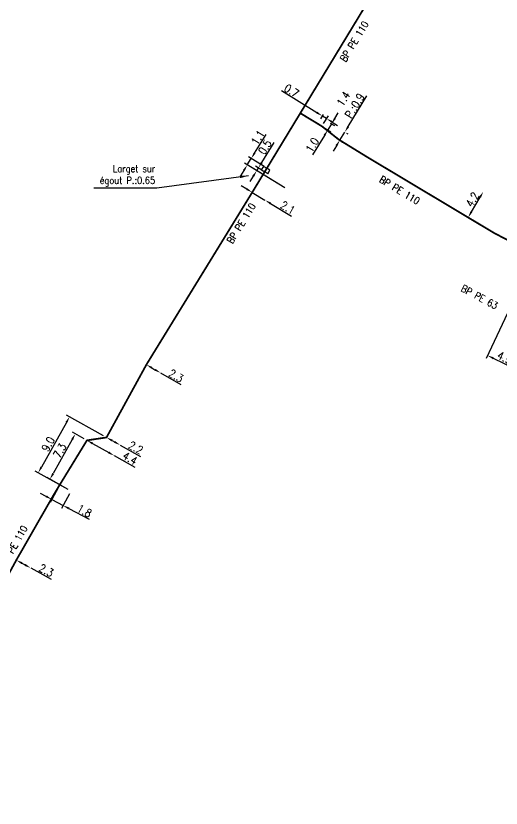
# Model space of a CAD drawing. Header units: millimetres. Extents: x 184998 to 186003, y 126995 to 128002.
# Drawn here: x 185166.7 to 185234.9, y 127180.9 to 127292.2 of the extents above; entities that cross this region are included whole.
import ezdxf

# ---------------------------------------------------------------- set-up
doc = ezdxf.new("R2010")
doc.units = ezdxf.units.MM
doc.header["$PDMODE"] = 34
doc.linetypes.add('L_25_PE', pattern=[2000, 1000, 1000])
doc.layers.get('DEFPOINTS').update_dxf_attribs({"linetype": 'CONTINUOUS'})
for name, color, linetype in [('L_150', 1, 'CONTINUOUS'), ('L_340', 7, 'CONTINUOUS'), ('L_400', 7, 'CONTINUOUS'), ('L_420', 7, 'CONTINUOUS')]:
    doc.layers.add(name, color=color, linetype=linetype)
doc.styles.get("Standard").update_dxf_attribs({"font": 'romans.shx', "width": 0.85})
doc.dimstyles.get("Standard").update_dxf_attribs({"dimtxt": 1.5, "dimasz": 1.2, "dimexe": 0.625, "dimexo": 0.625, "dimgap": 0.25, "dimtad": 1, "dimdec": 1, "dimzin": 0, "dimdsep": 46, "dimtxsty": 'Standard', "dimcen": -0.5, "dimadec": 0, "dimazin": 0, "dimtfac": 1, "dimtdec": 1, "dimtmove": 0, "dimatfit": 3, "dimfxl": 0, "dimtolj": 1, "dimtzin": 0, "dimarcsym": 0})

# ---------------------------------------------------------------- blocks, each defined once
blk = doc.blocks.new('*D291')
at = {"layer": 'DEFPOINTS', "color": 0, "linetype": 'Continuous', "transparency": 16777216}
for p in [(185166.77, 127215.73), (185168.79, 127214.62), (185168.79, 127214.62)]:
    blk.add_point(p, dxfattribs=at)
at = {"layer": 'L_150', "color": 0, "linetype": 'Continuous', "lineweight": -2, "transparency": 16777216}
for p, q in [((185167.56, 127215.3), (185168, 127215.06)), ((185168.79, 127214.62), (185171.67, 127213.05))]:
    blk.add_line(p, q, dxfattribs=at)
at = {"layer": 'L_150', "color": 0, "linetype": 'Continuous', "transparency": 16777216}
for points in [[(185167.63, 127215.43), (185167.49, 127215.16), (185166.77, 127215.73)], [(185168.07, 127215.19), (185167.93, 127214.92), (185168.79, 127214.62)]]:
    blk.add_solid(points, dxfattribs=at)
at = {"layer": 'L_150', "color": 0, "linetype": 'Continuous', "transparency": 16777216, "insert": (185170.98, 127214.28), "char_height": 1.125, "attachment_point": 5, "rotation": 331.2867}
blk.add_mtext('\\A1;2.3', dxfattribs=at)
blk = doc.blocks.new('*D292')
at = {"layer": 'DEFPOINTS', "color": 0, "linetype": 'Continuous', "transparency": 16777216}
for p in [(185172.86, 127226.29), (185174.44, 127225.44), (185173.35, 127223.4)]:
    blk.add_point(p, dxfattribs=at)
at = {"layer": 'L_150', "color": 0, "linetype": 'Continuous', "lineweight": -2, "transparency": 16777216}
for p, q in [((185170.97, 127224.68), (185170.18, 127225.1)), ((185172.63, 127225.88), (185171.54, 127223.84)), ((185174.22, 127225.03), (185173.13, 127222.99)), ((185171.76, 127224.25), (185173.35, 127223.4)), ((185174.14, 127222.98), (185176.98, 127221.46))]:
    blk.add_line(p, q, dxfattribs=at)
at = {"layer": 'L_150', "color": 0, "linetype": 'Continuous', "transparency": 16777216}
for points in [[(185171.04, 127224.81), (185170.9, 127224.55), (185171.76, 127224.25)], [(185174.22, 127223.11), (185174.07, 127222.85), (185173.35, 127223.4)]]:
    blk.add_solid(points, dxfattribs=at)
at = {"layer": 'L_150', "color": 0, "linetype": 'Continuous', "transparency": 16777216, "insert": (185176.34, 127222.65), "char_height": 1.125, "attachment_point": 5, "rotation": 331.8559}
blk.add_mtext('\\A1;1.8', dxfattribs=at)
blk = doc.blocks.new('*D293')
at = {"layer": 'DEFPOINTS', "color": 0, "linetype": 'Continuous', "transparency": 16777216}
for p in [(185176.69, 127232.55), (185180.53, 127230.4), (185180.53, 127230.4)]:
    blk.add_point(p, dxfattribs=at)
at = {"layer": 'L_150', "color": 0, "linetype": 'Continuous', "lineweight": -2, "transparency": 16777216}
for p, q in [((185177.48, 127232.11), (185179.75, 127230.84)), ((185180.53, 127230.4), (185183.43, 127228.78))]:
    blk.add_line(p, q, dxfattribs=at)
at = {"layer": 'L_150', "color": 0, "linetype": 'Continuous', "transparency": 16777216}
for points in [[(185177.55, 127232.24), (185177.4, 127231.98), (185176.69, 127232.55)], [(185179.82, 127230.97), (185179.67, 127230.71), (185180.53, 127230.4)]]:
    blk.add_solid(points, dxfattribs=at)
at = {"layer": 'L_150', "color": 0, "linetype": 'Continuous', "transparency": 16777216, "insert": (185182.74, 127230.03), "char_height": 1.125, "attachment_point": 5, "rotation": 330.7889}
blk.add_mtext('\\A1;4.4', dxfattribs=at)
blk = doc.blocks.new('*D294')
at = {"layer": 'DEFPOINTS', "color": 0, "linetype": 'Continuous', "transparency": 16777216}
for p in [(185179.44, 127232.96), (185169.85, 127228.01), (185174.44, 127225.44)]:
    blk.add_point(p, dxfattribs=at)
at = {"layer": 'L_150', "color": 0, "linetype": 'Continuous', "lineweight": -2, "transparency": 16777216}
for p, q in [((185179.03, 127233.19), (185173.84, 127236.09)), ((185173.81, 127235.08), (185170.29, 127228.8)), ((185174.03, 127225.67), (185169.44, 127228.24))]:
    blk.add_line(p, q, dxfattribs=at)
at = {"layer": 'L_150', "color": 0, "linetype": 'Continuous', "transparency": 16777216}
for points in [[(185173.68, 127235.15), (185173.94, 127235.01), (185174.25, 127235.87)], [(185170.16, 127228.87), (185170.42, 127228.72), (185169.85, 127228.01)]]:
    blk.add_solid(points, dxfattribs=at)
at = {"layer": 'L_150', "color": 0, "linetype": 'Continuous', "transparency": 16777216, "insert": (185171.24, 127232.03), "char_height": 1.125, "attachment_point": 5, "rotation": 60.7889}
blk.add_mtext('\\A1;9.0', dxfattribs=at)
blk = doc.blocks.new('*D295')
at = {"layer": 'DEFPOINTS', "color": 0, "linetype": 'Continuous', "transparency": 16777216}
for p in [(185179.44, 127232.96), (185181.36, 127231.89), (185181.36, 127231.89)]:
    blk.add_point(p, dxfattribs=at)
at = {"layer": 'L_150', "color": 0, "linetype": 'Continuous', "lineweight": -2, "transparency": 16777216}
for p, q in [((185180.23, 127232.52), (185180.57, 127232.33)), ((185181.36, 127231.89), (185184.22, 127230.29))]:
    blk.add_line(p, q, dxfattribs=at)
at = {"layer": 'L_150', "color": 0, "linetype": 'Continuous', "transparency": 16777216}
for points in [[(185180.3, 127232.65), (185180.15, 127232.39), (185179.44, 127232.96)], [(185180.65, 127232.46), (185180.5, 127232.2), (185181.36, 127231.89)]]:
    blk.add_solid(points, dxfattribs=at)
at = {"layer": 'L_150', "color": 0, "linetype": 'Continuous', "transparency": 16777216, "insert": (185183.55, 127231.52), "char_height": 1.125, "attachment_point": 5, "rotation": 330.7889}
blk.add_mtext('\\A1;2.2', dxfattribs=at)
blk = doc.blocks.new('*D296')
at = {"layer": 'DEFPOINTS', "color": 0, "linetype": 'Continuous', "transparency": 16777216}
for p in [(185176.69, 127232.55), (185171.5, 127227.09), (185174.44, 127225.44)]:
    blk.add_point(p, dxfattribs=at)
at = {"layer": 'L_150', "color": 0, "linetype": 'Continuous', "lineweight": -2, "transparency": 16777216}
for p, q in [((185176.28, 127232.78), (185174.65, 127233.69)), ((185174.62, 127232.68), (185171.94, 127227.88)), ((185174.03, 127225.67), (185171.09, 127227.32))]:
    blk.add_line(p, q, dxfattribs=at)
at = {"layer": 'L_150', "color": 0, "linetype": 'Continuous', "transparency": 16777216}
for points in [[(185174.49, 127232.75), (185174.75, 127232.6), (185175.06, 127233.46)], [(185171.8, 127227.95), (185172.07, 127227.8), (185171.5, 127227.09)]]:
    blk.add_solid(points, dxfattribs=at)
at = {"layer": 'L_150', "color": 0, "linetype": 'Continuous', "transparency": 16777216, "insert": (185172.88, 127231.1), "char_height": 1.125, "attachment_point": 5, "rotation": 60.7889}
blk.add_mtext('\\A1;7.3', dxfattribs=at)
blk = doc.blocks.new('*D297')
at = {"layer": 'DEFPOINTS', "color": 0, "linetype": 'Continuous', "transparency": 16777216}
for p in [(185185.04, 127243.18), (185187.03, 127242.03), (185187.03, 127242.03)]:
    blk.add_point(p, dxfattribs=at)
at = {"layer": 'L_150', "color": 0, "linetype": 'Continuous', "lineweight": -2, "transparency": 16777216}
for p, q in [((185185.82, 127242.73), (185186.25, 127242.48)), ((185187.03, 127242.03), (185189.86, 127240.38))]:
    blk.add_line(p, q, dxfattribs=at)
at = {"layer": 'L_150', "color": 0, "linetype": 'Continuous', "transparency": 16777216}
for points in [[(185185.89, 127242.86), (185185.74, 127242.6), (185185.04, 127243.18)], [(185186.33, 127242.61), (185186.18, 127242.35), (185187.03, 127242.03)]]:
    blk.add_solid(points, dxfattribs=at)
at = {"layer": 'L_150', "color": 0, "linetype": 'Continuous', "transparency": 16777216, "insert": (185189.21, 127241.62), "char_height": 1.125, "attachment_point": 5, "rotation": 329.817}
blk.add_mtext('\\A1;2.3', dxfattribs=at)
blk = doc.blocks.new('*D298')
at = {"layer": 'DEFPOINTS', "color": 0, "linetype": 'Continuous', "transparency": 16777216}
for p in [(185199.91, 127267.39), (185201.7, 127266.3), (185201.7, 127266.3)]:
    blk.add_point(p, dxfattribs=at)
at = {"layer": 'L_150', "color": 0, "linetype": 'Continuous', "lineweight": -2, "transparency": 16777216}
for p, q in [((185199.14, 127267.85), (185198.37, 127268.32)), ((185199.91, 127267.39), (185201.7, 127266.3)), ((185202.47, 127265.84), (185205.43, 127264.05))]:
    blk.add_line(p, q, dxfattribs=at)
at = {"layer": 'L_150', "color": 0, "linetype": 'Continuous', "transparency": 16777216}
for points in [[(185199.21, 127267.98), (185199.06, 127267.72), (185199.91, 127267.39)], [(185202.55, 127265.96), (185202.4, 127265.71), (185201.7, 127266.3)]]:
    blk.add_solid(points, dxfattribs=at)
at = {"layer": 'L_150', "color": 0, "linetype": 'Continuous', "transparency": 16777216, "insert": (185204.91, 127265.24), "char_height": 1.125, "attachment_point": 5, "rotation": 328.8451}
blk.add_mtext('\\A1;2.1', dxfattribs=at)
blk = doc.blocks.new('*D299')
at = {"layer": 'DEFPOINTS', "color": 0, "linetype": 'Continuous', "transparency": 16777216}
for p in [(185210.14, 127278.72), (185210.36, 127277.74), (185209.7, 127276.67)]:
    blk.add_point(p, dxfattribs=at)
at = {"layer": 'L_150', "color": 0, "linetype": 'Continuous', "lineweight": -2, "transparency": 16777216}
for p, q in [((185209, 127278.58), (185204.02, 127281.65)), ((185209.89, 127278.32), (185209.52, 127277.71)), ((185210.36, 127277.74), (185209.76, 127278.11)), ((185209.94, 127277.07), (185210.61, 127278.14)), ((185211.13, 127277.27), (185211.89, 127276.8))]:
    blk.add_line(p, q, dxfattribs=at)
at = {"layer": 'L_150', "color": 0, "linetype": 'Continuous', "transparency": 16777216}
for points in [[(185209.08, 127278.71), (185208.92, 127278.46), (185209.76, 127278.11)], [(185211.21, 127277.4), (185211.05, 127277.14), (185210.36, 127277.74)]]:
    blk.add_solid(points, dxfattribs=at)
at = {"layer": 'L_150', "color": 0, "linetype": 'Continuous', "transparency": 16777216, "insert": (185205.43, 127281.66), "char_height": 1.125, "attachment_point": 5, "rotation": 328.3672}
blk.add_mtext('\\A1;0.7', dxfattribs=at)
blk = doc.blocks.new('*D338')
at = {"layer": 'DEFPOINTS', "color": 0, "linetype": 'Continuous', "transparency": 16777216}
for p in [(185199.22, 127271.24), (185201.97, 127270.78), (185204.88, 127267.75)]:
    blk.add_point(p, dxfattribs=at)
at = {"layer": 'L_150', "color": 0, "linetype": 'Continuous', "lineweight": -2, "transparency": 16777216}
for p, q in [((185200.24, 127272.9), (185201.86, 127275.53)), ((185199.22, 127271.24), (185199.77, 127272.14)), ((185201.57, 127271.03), (185199.37, 127272.38)), ((185204.48, 127268), (185198.82, 127271.49)), ((185198.75, 127270.48), (185198.27, 127269.71))]:
    blk.add_line(p, q, dxfattribs=at)
at = {"layer": 'L_150', "color": 0, "linetype": 'Continuous', "transparency": 16777216}
for points in [[(185200.11, 127272.98), (185200.37, 127272.83), (185199.77, 127272.14)], [(185198.62, 127270.56), (185198.87, 127270.4), (185199.22, 127271.24)]]:
    blk.add_solid(points, dxfattribs=at)
at = {"layer": 'L_150', "color": 0, "linetype": 'Continuous', "transparency": 16777216, "insert": (185200.7, 127275.08), "char_height": 1.125, "attachment_point": 5, "rotation": 58.3274}
blk.add_mtext('\\A1;1.1', dxfattribs=at)
blk = doc.blocks.new('*D344')
at = {"layer": 'DEFPOINTS', "color": 0, "linetype": 'Continuous', "transparency": 16777216}
for p in [(185212.77, 127275.95), (185212.92, 127275.86), (185212.07, 127274.8)]:
    blk.add_point(p, dxfattribs=at)
at = {"layer": 'L_150', "color": 0, "linetype": 'Continuous', "lineweight": -2, "transparency": 16777216}
for p, q in [((185213.39, 127276.62), (185216.03, 127280.93)), ((185212.21, 127274.71), (185212.92, 127275.86)), ((185213.17, 127275.7), (185213.32, 127275.61)), ((185211.74, 127273.94), (185211.27, 127273.17)), ((185212.46, 127274.55), (185212.61, 127274.46))]:
    blk.add_line(p, q, dxfattribs=at)
at = {"layer": 'L_150', "color": 0, "linetype": 'Continuous', "transparency": 16777216}
for points in [[(185213.26, 127276.7), (185213.52, 127276.55), (185212.92, 127275.86)], [(185211.61, 127274.02), (185211.87, 127273.86), (185212.21, 127274.71)]]:
    blk.add_solid(points, dxfattribs=at)
at = {"layer": 'L_150', "color": 0, "linetype": 'Continuous', "transparency": 16777216, "insert": (185213.51, 127280.04), "char_height": 1.125, "attachment_point": 5, "rotation": 58.4145}
blk.add_mtext('\\A1;1.4 \\PP.:0.9', dxfattribs=at)
blk = doc.blocks.new('*D349')
at = {"layer": 'DEFPOINTS', "color": 0, "linetype": 'Continuous', "transparency": 16777216}
for p in [(185210.47, 127277.37), (185209.7, 127276.67), (185211.05, 127277.01)]:
    blk.add_point(p, dxfattribs=at)
at = {"layer": 'L_150', "color": 0, "linetype": 'Continuous', "lineweight": -2, "transparency": 16777216}
for p, q in [((185211.52, 127277.78), (185212, 127278.54)), ((185210.1, 127276.42), (185210.93, 127275.91)), ((185211.05, 127277.01), (185210.53, 127276.16)), ((185210.87, 127277.12), (185211.45, 127276.76)), ((185210.06, 127275.39), (185208.39, 127272.68))]:
    blk.add_line(p, q, dxfattribs=at)
at = {"layer": 'L_150', "color": 0, "linetype": 'Continuous', "transparency": 16777216}
for points in [[(185211.4, 127277.85), (185211.65, 127277.7), (185211.05, 127277.01)], [(185209.93, 127275.47), (185210.18, 127275.31), (185210.53, 127276.16)]]:
    blk.add_solid(points, dxfattribs=at)
at = {"layer": 'L_150', "color": 0, "linetype": 'Continuous', "transparency": 16777216, "insert": (185208.34, 127274.03), "char_height": 1.125, "attachment_point": 5, "rotation": 58.3672}
blk.add_mtext('\\A1;1.0', dxfattribs=at)
blk = doc.blocks.new('*D350')
at = {"layer": 'DEFPOINTS', "color": 0, "linetype": 'Continuous', "transparency": 16777216}
for p in [(185232.37, 127267.48), (185232.37, 127267.48), (185230.24, 127263.86)]:
    blk.add_point(p, dxfattribs=at)
at = {"layer": 'L_150', "color": 0, "linetype": 'Continuous', "lineweight": -2, "transparency": 16777216}
blk.add_line((185230.69, 127264.64), (185231.91, 127266.71), dxfattribs=at)
at = {"layer": 'L_150', "color": 0, "linetype": 'Continuous', "transparency": 16777216}
for points in [[(185231.78, 127266.78), (185232.04, 127266.63), (185232.37, 127267.48)], [(185230.56, 127264.72), (185230.82, 127264.56), (185230.24, 127263.86)]]:
    blk.add_solid(points, dxfattribs=at)
at = {"layer": 'L_150', "color": 0, "linetype": 'Continuous', "transparency": 16777216, "insert": (185230.85, 127266.38), "char_height": 1.125, "attachment_point": 5, "rotation": 59.454}
blk.add_mtext('\\A1;4.2', dxfattribs=at)
blk = doc.blocks.new('*D351')
at = {"layer": 'DEFPOINTS', "color": 0, "linetype": 'Continuous', "transparency": 16777216}
for p in [(185200.54, 127270.43), (185201.66, 127270.27), (185204.88, 127267.75)]:
    blk.add_point(p, dxfattribs=at)
at = {"layer": 'L_150', "color": 0, "linetype": 'Continuous', "lineweight": -2, "transparency": 16777216}
for p, q in [((185201.24, 127271.58), (185202.97, 127274.37)), ((185204.48, 127268), (185200.14, 127270.68)), ((185201.26, 127270.52), (185200.37, 127271.06)), ((185200.54, 127270.43), (185200.77, 127270.82)), ((185200.06, 127269.67), (185199.59, 127268.9))]:
    blk.add_line(p, q, dxfattribs=at)
at = {"layer": 'L_150', "color": 0, "linetype": 'Continuous', "transparency": 16777216}
for points in [[(185201.12, 127271.66), (185201.37, 127271.5), (185200.77, 127270.82)], [(185199.94, 127269.75), (185200.19, 127269.59), (185200.54, 127270.43)]]:
    blk.add_solid(points, dxfattribs=at)
at = {"layer": 'L_150', "color": 0, "linetype": 'Continuous', "transparency": 16777216, "insert": (185201.7, 127273.75), "char_height": 1.125, "attachment_point": 5, "rotation": 58.3274}
blk.add_mtext('\\A1;0.5', dxfattribs=at)
blk = doc.blocks.new('*D1063')
at = {"layer": 'DEFPOINTS', "color": 0, "linetype": 'Continuous', "transparency": 16777216}
for p in [(185235.99, 127250.86), (185239.34, 127246.49), (185237.39, 127242.37)]:
    blk.add_point(p, dxfattribs=at)
at = {"layer": 'L_340', "color": 0, "linetype": 'Continuous', "lineweight": -2, "transparency": 16777216}
for p, q in [((185235.79, 127250.43), (185232.76, 127244.05)), ((185239.14, 127246.07), (185237.18, 127241.95)), ((185233.77, 127244.09), (185236.57, 127242.76))]:
    blk.add_line(p, q, dxfattribs=at)
at = {"layer": 'L_340', "color": 0, "linetype": 'Continuous', "transparency": 16777216}
for points in [[(185233.84, 127244.22), (185233.71, 127243.95), (185232.96, 127244.47)], [(185236.64, 127242.89), (185236.51, 127242.62), (185237.39, 127242.37)]]:
    blk.add_solid(points, dxfattribs=at)
at = {"layer": 'L_340', "color": 0, "linetype": 'Continuous', "transparency": 16777216, "insert": (185235.37, 127244.16), "char_height": 1.125, "attachment_point": 5, "rotation": 334.5788}
blk.add_mtext('\\A1;4.9', dxfattribs=at)

msp = doc.modelspace()

# ---------------------------------------------------------------- linework, layer by layer
at = {"layer": 'L_150', "linetype": 'L_25_PE', "const_width": 0.25}
msp.add_lwpolyline([(185160.06, 127203.44), (185166.77, 127215.73), (185166.77, 127215.73), (185171.89, 127224.67), (185172.86, 127226.29), (185176.69, 127232.55), (185179.44, 127232.96), (185185.04, 127243.18), (185185.04, 127243.18), (185199.91, 127267.39), (185199.91, 127267.39), (185207.5, 127279.89), (185208.64, 127281.77), (185215.71, 127293.42)], dxfattribs=at)
at = {"layer": 'L_150', "linetype": 'L_25_PE', "const_width": 0.25, "flags": 128}
msp.add_lwpolyline([(185452.2, 127264.48), (185452.33, 127263.61), (185451.5, 127261.92), (185444.68, 127247.98), (185441.37, 127241.3), (185438.82, 127236.94), (185438.46, 127236.24), (185438.39, 127236.09), (185438.58, 127235.79), (185437.8, 127233.95), (185430.91, 127219.64), (185416.44, 127190.34), (185414.15, 127185.71), (185412.57, 127181.62), (185411.38, 127181.02), (185408.93, 127182.09), (185408.08, 127182.46), (185407.74, 127182.6), (185407.55, 127182.68), (185407.55, 127182.68), (185375.29, 127196.8), (185363.15, 127201.79), (185350.03, 127208.03), (185324.46, 127218.8), (185303.41, 127228.25), (185297.05, 127231.07), (185284.65, 127237.09), (185269.73, 127244.06), (185249.75, 127253.39), (185233.88, 127261.68), (185230.24, 127263.86), (185215.97, 127272.4), (185212.07, 127274.8), (185209.7, 127276.67), (185206.66, 127278.51)], dxfattribs=at)
at = {"layer": 'L_420', "color": 7, "linetype": 'CONTINUOUS'}
for p, q in [((185201.23, 127270.53), (185201.54, 127271.04)), ((185201.54, 127271.04), (185201.97, 127270.78)), ((185202.4, 127270.52), (185201.97, 127270.78)), ((185201.23, 127270.53), (185201.66, 127270.27)), ((185202.08, 127270.01), (185201.66, 127270.27)), ((185202.08, 127270.01), (185202.4, 127270.52))]:
    msp.add_line(p, q, dxfattribs=at)

# ---------------------------------------------------------------- texts
at = {"layer": 'L_150', "linetype": 'L_25_PE', "width": 0.85}
for s, rotation, p in [('BP PE 110', 58.7584, (185213.03, 127285.62)), ('BP PE 110', 328.7343, (185217.64, 127268.91)), ('BP PE 110', 58.4424, (185197.14, 127260.07)), ('BP PE 63', 331.6955, (185229.13, 127253.58)), ('BP PE 110', 60.2271, (185165.27, 127214.7))]:
    msp.add_text(s, height=1, rotation=rotation, dxfattribs=at).set_placement(p)
at = {"layer": 'L_400', "linetype": 'Continuous', "insert": (185186.28, 127269.73), "char_height": 1, "attachment_point": 6}
msp.add_mtext('Larget sur\\Pégout P.:0.65', dxfattribs=at)

# ---------------------------------------------------------------- dimensions: what is measured, and where the dimension line sits
at = {"layer": 'L_150', "linetype": 'Continuous'}
for base, p1, p2, angle, override, picture, middle in [((185210.36, 127277.74), (185210.14, 127278.72), (185209.7, 127276.67), 148.3672, {"dimscale": 0.75}, '*D299', (185205.03, 127281.03)), ((185211.05, 127277.01), (185209.7, 127276.67), (185210.47, 127277.37), 238.3672, {"dimscale": 0.75}, '*D349', (185208.98, 127273.64)), ((185199.22, 127271.24), (185201.97, 127270.78), (185204.88, 127267.75), 58.3274, {"dimscale": 0.75, "dimclrd": 0}, '*D338', (185201.34, 127274.69)), ((185200.54, 127270.43), (185201.66, 127270.27), (185204.88, 127267.75), 58.3274, {"dimscale": 0.75}, '*D351', (185202.34, 127273.36)), ((185201.7, 127266.3), (185199.91, 127267.39), (185201.7, 127266.3), 148.8451, {"dimscale": 0.75}, '*D298', (185204.52, 127264.6)), ((185232.37, 127267.48), (185230.24, 127263.86), (185232.37, 127267.48), 239.454, {"dimscale": 0.75}, '*D350', (185231.5, 127266)), ((185187.03, 127242.03), (185185.04, 127243.18), (185187.03, 127242.03), 149.817, {"dimscale": 0.75}, '*D297', (185188.83, 127240.97)), ((185169.85, 127228.01), (185179.44, 127232.96), (185174.44, 127225.44), 60.7889, {"dimscale": 0.75}, '*D294', (185171.89, 127231.66)), ((185171.5, 127227.09), (185176.69, 127232.55), (185174.44, 127225.44), 60.7889, {"dimscale": 0.75}, '*D296', (185173.53, 127230.73)), ((185181.36, 127231.89), (185179.44, 127232.96), (185181.36, 127231.89), 150.7889, {"dimscale": 0.75}, '*D295', (185183.18, 127230.87)), ((185180.53, 127230.4), (185176.69, 127232.55), (185180.53, 127230.4), 150.7889, {"dimscale": 0.75}, '*D293', (185182.37, 127229.37)), ((185173.35, 127223.4), (185172.86, 127226.29), (185174.44, 127225.44), 151.8559, {"dimscale": 0.75}, '*D292', (185175.99, 127221.99)), ((185168.79, 127214.62), (185166.77, 127215.73), (185168.79, 127214.62), 151.2867, {"dimscale": 0.75}, '*D291', (185170.62, 127213.62))]:
    dim = msp.add_linear_dim(base=base, p1=p1, p2=p2, angle=angle, dimstyle='Standard', override=override, dxfattribs=at)
    dim.commit()
    dim.dimension.update_dxf_attribs({"geometry": picture, "text_midpoint": middle, "dimtype": 160})
dim = msp.add_linear_dim(base=(185212.92, 127275.86), p1=(185212.07, 127274.8), p2=(185212.77, 127275.95), angle=238.4145, text='<> \\PP.:0.9', dimstyle='Standard', override={"dimscale": 0.75}, dxfattribs=at)
dim.commit()
dim.dimension.update_dxf_attribs({"geometry": '*D344', "text_midpoint": (185214.95, 127279.16), "dimtype": 160})
at = {"layer": 'L_340', "linetype": 'Continuous'}
dim = msp.add_linear_dim(base=(185237.39, 127242.37), p1=(185235.99, 127250.86), p2=(185239.34, 127246.49), angle=154.5788, dimstyle='Standard', override={"dimscale": 0.75}, dxfattribs=at)
dim.commit()
dim.dimension.update_dxf_attribs({"geometry": '*D1063', "text_midpoint": (185235.05, 127243.48), "dimtype": 160})

# ---------------------------------------------------------------- leaders
at = {"layer": 'L_400', "linetype": 'Continuous', "annotation_type": 0, "has_hookline": 1, "hookline_direction": 1, "text_width": 8.62}
msp.add_leader([(185199.38, 127269.73), (185186.53, 127267.98)], dimstyle='Standard', dxfattribs=at)

doc.saveas('drawing.dxf')
